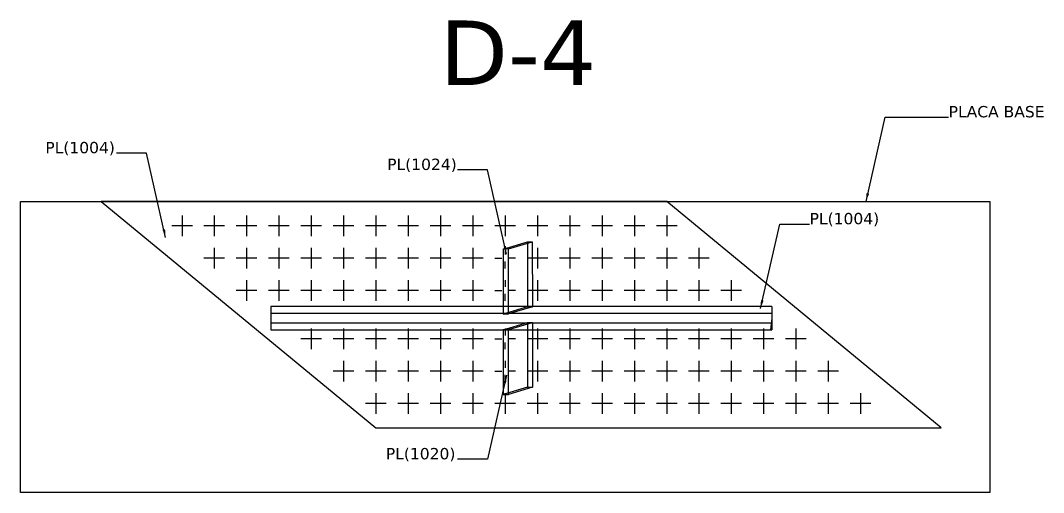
# Model space of a CAD drawing. Header units: millimetres. Extents: x 1541 to 289025, y -12015 to 47026.
# Drawn here: x 122166 to 128499, y 10053 to 12973 of the extents above; entities that cross this region are included whole.
import ezdxf
from ezdxf.enums import TextEntityAlignment as Align

# ---------------------------------------------------------------- set-up
doc = ezdxf.new("R2010")
doc.units = ezdxf.units.MM
doc.header["$LTSCALE"] = 0.1
doc.linetypes.add('DXK_LINE_DOT4', pattern=[0.9408, 0.4704, -0.4704])
doc.layers.get('0').update_dxf_attribs({"color": 255})
for name, color, linetype in [('CONCRETO', 2, 'Continuous'), ('COTAS', 8, 'Continuous'), ('PLATINA', 5, 'Continuous'), ('TEXTO GENERAL', 3, 'Continuous'), ('TEXTO GENRAL', 3, 'Continuous')]:
    doc.layers.add(name, color=color, linetype=linetype)
doc.styles.add('CNI_COTAS', font='romans.shx', dxfattribs={"width": 0.8})
doc.styles.add('TEXTO GENERAL', font='verdana.ttf', dxfattribs={"height": 0.9})
doc.dimstyles.new('1.4', dxfattribs={"dimscale": 0, "dimtxt": 70, "dimasz": 50, "dimexe": 4, "dimexo": 4, "dimgap": 15, "dimtad": 1, "dimdec": 0, "dimzin": 4, "dimdsep": 46, "dimtxsty": 'CNI_COTAS', "dimcen": 0, "dimclrd": 256, "dimclrt": 3, "dimadec": 0, "dimazin": 0, "dimtfac": 1, "dimtdec": 0, "dimtmove": 2, "dimatfit": 0, "dimfxl": 0.05, "dimtolj": 1, "dimtzin": 0, "dimarcsym": 0})

# ---------------------------------------------------------------- blocks, each defined once
blk = doc.blocks.new('Part-25548722-14770 - 14767')
at = {"color": 7, "linetype": 'Continuous'}
for p, q in [((15969.5, 1862.5), (12469.5, 1862.5)), ((12469.5, 1862.5), (14169.5, 462.5)), ((17669.5, 462.5), (15969.5, 1862.5)), ((14169.5, 462.5), (17669.5, 462.5))]:
    blk.add_line(p, q, dxfattribs=at)
blk = doc.blocks.new('A$Cabe98760')
at = {"color": 7, "linetype": 'DXK_LINE_DOT4'}
blk.add_line((126166, 11853.3), (122666, 11853.3), dxfattribs=at)
at = {"color": 3, "linetype": 'Continuous'}
for p, q in [((123166, 11767.3), (123166, 11639.3)), ((123366, 11767.3), (123366, 11639.3)), ((123566, 11767.3), (123566, 11639.3)), ((123766, 11767.3), (123766, 11639.3)), ((123966, 11767.3), (123966, 11639.3)), ((124166, 11767.3), (124166, 11639.3)), ((124366, 11767.3), (124366, 11639.3)), ((124566, 11767.3), (124566, 11639.3)), ((124766, 11767.3), (124766, 11639.3)), ((124966, 11767.3), (124966, 11639.3)), ((125166, 11767.3), (125166, 11639.3)), ((125366, 11767.3), (125366, 11639.3)), ((125566, 11767.3), (125566, 11639.3)), ((125766, 11767.3), (125766, 11639.3)), ((125966, 11767.3), (125966, 11639.3)), ((126166, 11767.3), (126166, 11639.3)), ((123230, 11703.3), (123102, 11703.3)), ((123430, 11703.3), (123302, 11703.3)), ((123630, 11703.3), (123502, 11703.3)), ((123830, 11703.3), (123702, 11703.3)), ((124030, 11703.3), (123902, 11703.3)), ((124230, 11703.3), (124102, 11703.3)), ((124430, 11703.3), (124302, 11703.3)), ((124630, 11703.3), (124502, 11703.3)), ((124830, 11703.3), (124702, 11703.3)), ((125030, 11703.3), (124902, 11703.3)), ((125230, 11703.3), (125102, 11703.3)), ((125430, 11703.3), (125302, 11703.3)), ((125630, 11703.3), (125502, 11703.3)), ((125830, 11703.3), (125702, 11703.3)), ((126030, 11703.3), (125902, 11703.3)), ((126230, 11703.3), (126102, 11703.3)), ((123366, 11567.3), (123366, 11439.3)), ((123566, 11567.3), (123566, 11439.3)), ((123766, 11567.3), (123766, 11439.3)), ((123966, 11567.3), (123966, 11439.3)), ((124166, 11567.3), (124166, 11439.3)), ((124366, 11567.3), (124366, 11439.3)), ((124566, 11567.3), (124566, 11439.3)), ((124766, 11567.3), (124766, 11439.3)), ((124966, 11567.3), (124966, 11439.3)), ((125166, 11567.3), (125166, 11524.7)), ((125366, 11567.3), (125366, 11439.3)), ((125566, 11567.3), (125566, 11439.3)), ((125766, 11567.3), (125766, 11439.3)), ((125966, 11567.3), (125966, 11439.3)), ((126166, 11567.3), (126166, 11439.3)), ((126366, 11567.3), (126366, 11439.3)), ((123430, 11503.3), (123302, 11503.3)), ((123630, 11503.3), (123502, 11503.3)), ((123830, 11503.3), (123702, 11503.3)), ((124030, 11503.3), (123902, 11503.3)), ((124230, 11503.3), (124102, 11503.3)), ((124430, 11503.3), (124302, 11503.3)), ((124630, 11503.3), (124502, 11503.3)), ((124830, 11503.3), (124702, 11503.3)), ((125030, 11503.3), (124902, 11503.3)), ((125102, 11503.3), (125144.7, 11503.3)), ((125166, 11439.3), (125166, 11482)), ((125230, 11503.3), (125187.4, 11503.3)), ((125430, 11503.3), (125302, 11503.3)), ((125630, 11503.3), (125502, 11503.3)), ((125830, 11503.3), (125702, 11503.3)), ((126030, 11503.3), (125902, 11503.3)), ((126230, 11503.3), (126102, 11503.3)), ((126430, 11503.3), (126302, 11503.3)), ((123566, 11367.3), (123566, 11239.3)), ((123766, 11367.3), (123766, 11239.3)), ((123966, 11367.3), (123966, 11239.3)), ((124166, 11367.3), (124166, 11239.3)), ((124366, 11367.3), (124366, 11239.3)), ((124566, 11367.3), (124566, 11239.3)), ((124766, 11367.3), (124766, 11239.3)), ((124966, 11367.3), (124966, 11239.3)), ((125166, 11367.3), (125166, 11324.7)), ((125366, 11367.3), (125366, 11239.3)), ((125566, 11367.3), (125566, 11239.3)), ((125766, 11367.3), (125766, 11239.3)), ((125966, 11367.3), (125966, 11239.3)), ((126166, 11367.3), (126166, 11239.3)), ((126366, 11367.3), (126366, 11239.3)), ((126566, 11367.3), (126566, 11239.3)), ((123630, 11303.3), (123502, 11303.3)), ((123830, 11303.3), (123702, 11303.3)), ((124030, 11303.3), (123902, 11303.3)), ((124230, 11303.3), (124102, 11303.3)), ((124430, 11303.3), (124302, 11303.3)), ((124630, 11303.3), (124502, 11303.3)), ((124830, 11303.3), (124702, 11303.3)), ((125030, 11303.3), (124902, 11303.3)), ((125102, 11303.3), (125144.7, 11303.3)), ((125166, 11239.3), (125166, 11282)), ((125230, 11303.3), (125187.4, 11303.3)), ((125430, 11303.3), (125302, 11303.3)), ((125630, 11303.3), (125502, 11303.3)), ((125830, 11303.3), (125702, 11303.3)), ((126030, 11303.3), (125902, 11303.3)), ((126230, 11303.3), (126102, 11303.3)), ((126430, 11303.3), (126302, 11303.3)), ((126630, 11303.3), (126502, 11303.3)), ((123966, 11067.3), (123966, 10939.3)), ((124166, 11067.3), (124166, 10939.3)), ((124366, 11067.3), (124366, 10939.3)), ((124566, 11067.3), (124566, 10939.3)), ((124766, 11067.3), (124766, 10939.3)), ((124966, 11067.3), (124966, 10939.3)), ((125166, 11067.3), (125166, 11024.7)), ((125366, 11067.3), (125366, 10939.3)), ((125566, 11067.3), (125566, 10939.3)), ((125766, 11067.3), (125766, 10939.3)), ((125966, 11067.3), (125966, 10939.3)), ((126166, 11067.3), (126166, 10939.3)), ((126366, 11067.3), (126366, 10939.3)), ((126566, 11067.3), (126566, 10939.3)), ((126766, 11067.3), (126766, 10939.3)), ((126966, 11067.3), (126966, 10939.3)), ((124030, 11003.3), (123902, 11003.3)), ((124230, 11003.3), (124102, 11003.3)), ((124430, 11003.3), (124302, 11003.3)), ((124630, 11003.3), (124502, 11003.3)), ((124830, 11003.3), (124702, 11003.3)), ((125030, 11003.3), (124902, 11003.3)), ((125102, 11003.3), (125144.7, 11003.3)), ((125166, 10939.3), (125166, 10982)), ((125230, 11003.3), (125187.4, 11003.3)), ((125430, 11003.3), (125302, 11003.3)), ((125630, 11003.3), (125502, 11003.3)), ((125830, 11003.3), (125702, 11003.3)), ((126030, 11003.3), (125902, 11003.3)), ((126230, 11003.3), (126102, 11003.3)), ((126430, 11003.3), (126302, 11003.3)), ((126630, 11003.3), (126502, 11003.3)), ((126830, 11003.3), (126702, 11003.3)), ((127030, 11003.3), (126902, 11003.3)), ((124166, 10867.3), (124166, 10739.3)), ((124366, 10867.3), (124366, 10739.3)), ((124566, 10867.3), (124566, 10739.3)), ((124766, 10867.3), (124766, 10739.3)), ((124966, 10867.3), (124966, 10739.3)), ((125166, 10867.3), (125166, 10824.7)), ((125366, 10867.3), (125366, 10739.3)), ((125566, 10867.3), (125566, 10739.3)), ((125766, 10867.3), (125766, 10739.3)), ((125966, 10867.3), (125966, 10739.3)), ((126166, 10867.3), (126166, 10739.3)), ((126366, 10867.3), (126366, 10739.3)), ((126566, 10867.3), (126566, 10739.3)), ((126766, 10867.3), (126766, 10739.3)), ((126966, 10867.3), (126966, 10739.3)), ((127166, 10867.3), (127166, 10739.3)), ((124230, 10803.3), (124102, 10803.3)), ((124430, 10803.3), (124302, 10803.3)), ((124630, 10803.3), (124502, 10803.3)), ((124830, 10803.3), (124702, 10803.3)), ((125030, 10803.3), (124902, 10803.3)), ((125102, 10803.3), (125144.7, 10803.3)), ((125166, 10739.3), (125166, 10782)), ((125230, 10803.3), (125187.4, 10803.3)), ((125430, 10803.3), (125302, 10803.3)), ((125630, 10803.3), (125502, 10803.3)), ((125830, 10803.3), (125702, 10803.3)), ((126030, 10803.3), (125902, 10803.3)), ((126230, 10803.3), (126102, 10803.3)), ((126430, 10803.3), (126302, 10803.3)), ((126630, 10803.3), (126502, 10803.3)), ((126830, 10803.3), (126702, 10803.3)), ((127030, 10803.3), (126902, 10803.3)), ((127230, 10803.3), (127102, 10803.3)), ((124366, 10667.3), (124366, 10539.3)), ((124566, 10667.3), (124566, 10539.3)), ((124766, 10667.3), (124766, 10539.3)), ((124966, 10667.3), (124966, 10539.3)), ((125166, 10667.3), (125166, 10539.3)), ((125366, 10667.3), (125366, 10539.3)), ((125566, 10667.3), (125566, 10539.3)), ((125766, 10667.3), (125766, 10539.3)), ((125966, 10667.3), (125966, 10539.3)), ((126166, 10667.3), (126166, 10539.3)), ((126366, 10667.3), (126366, 10539.3)), ((126566, 10667.3), (126566, 10539.3)), ((126766, 10667.3), (126766, 10539.3)), ((126966, 10667.3), (126966, 10539.3)), ((127166, 10667.3), (127166, 10539.3)), ((127366, 10667.3), (127366, 10539.3)), ((124430, 10603.3), (124302, 10603.3)), ((124630, 10603.3), (124502, 10603.3)), ((124830, 10603.3), (124702, 10603.3)), ((125030, 10603.3), (124902, 10603.3)), ((125230, 10603.3), (125102, 10603.3)), ((125430, 10603.3), (125302, 10603.3)), ((125630, 10603.3), (125502, 10603.3)), ((125830, 10603.3), (125702, 10603.3)), ((126030, 10603.3), (125902, 10603.3)), ((126230, 10603.3), (126102, 10603.3)), ((126430, 10603.3), (126302, 10603.3)), ((126630, 10603.3), (126502, 10603.3)), ((126830, 10603.3), (126702, 10603.3)), ((127030, 10603.3), (126902, 10603.3)), ((127230, 10603.3), (127102, 10603.3)), ((127430, 10603.3), (127302, 10603.3))]:
    blk.add_line(p, q, dxfattribs=at)
at = {"layer": 'CONCRETO', "color": 2, "linetype": 'Continuous'}
blk.add_lwpolyline([(122166, 11853.3), (128166, 11853.3), (128166, 10053.3), (122166, 10053.3)], close=True, dxfattribs=at)
at = {"layer": 'PLATINA', "linetype": 'Continuous'}
for p, q in [((122666, 11853.3), (124366, 10453.3)), ((127866, 10453.3), (126166, 11853.3)), ((125153.5, 11558.7), (125303.8, 11602.8)), ((125186.9, 11559.6), (125334.4, 11602.8)), ((125303.8, 11602.8), (125334.4, 11602.8)), ((125303.8, 11602.8), (125304.7, 11201.3)), ((125334.4, 11602.8), (125335.3, 11202.6)), ((125186.9, 11559.6), (125153.5, 11558.7)), ((125153.5, 11558.7), (125153.6, 11157.1)), ((125187, 11157.9), (125186.9, 11559.6)), ((125153.6, 11203.2), (123716, 11203.2)), ((123716, 11203.2), (123716, 11160.1)), ((123716, 11160.1), (123716, 11059.8)), ((126816, 11160.1), (123716, 11160.1)), ((123716, 11160.1), (123716, 11059.8)), ((125335.3, 11203.2), (125153.6, 11203.2)), ((125304.7, 11201.3), (125153.6, 11157.1)), ((125153.6, 11157.1), (125187, 11157.9)), ((125335.4, 11201.3), (125187, 11157.9)), ((125304.7, 11201.3), (125335.4, 11201.3)), ((126816, 11203.2), (125335.3, 11203.2)), ((125335.3, 11202.6), (125335.4, 11201.3)), ((126816, 11203.2), (126816, 11160.1)), ((126816, 11160.1), (126816, 11131.7)), ((126816, 11160.1), (126816, 11131.7)), ((123716, 11103.5), (126816, 11103.5)), ((125153.6, 11060.2), (125303.9, 11105.2)), ((125187, 11061.1), (125334.5, 11105.2)), ((125303.9, 11105.2), (125304.7, 10703.9)), ((125303.9, 11105.2), (125334.5, 11105.2)), ((125334.5, 11105.2), (125334.6, 11059.8)), ((126816, 11131.7), (126809.5, 11059.8)), ((126816, 11131.7), (126816, 11060.3)), ((123716, 11059.8), (126809.5, 11059.8)), ((125187, 11061.1), (125153.6, 11060.2)), ((125153.6, 11060.2), (125153.6, 10658.7)), ((125187, 10659.6), (125187, 11061.1)), ((125334.6, 11059.8), (125335.3, 10703.9)), ((126809.5, 11059.8), (126816, 11060.3)), ((125304.7, 10703.9), (125153.6, 10658.7)), ((125335.3, 10703.9), (125187, 10659.6)), ((125304.7, 10703.9), (125335.3, 10703.9)), ((125153.6, 10658.7), (125187, 10659.6)), ((124366, 10453.3), (127866, 10453.3))]:
    blk.add_line(p, q, dxfattribs=at)
blk.add_blockref('Part-25548722-14770 - 14767', (110196.5, 9990.8))
at = {"layer": 'TEXTO GENERAL', "color": 3, "style": 'TEXTO GENERAL'}
for s, p in [('PLACA BASE', (127911.3, 12373.7)), ('PL(1004)', (122319.9, 12151.6)), ('PL(1024)', (124435.9, 12048)), ('PL(1004)', (127050.7, 11712.4)), ('PL(1020)', (124427.7, 10258.7))]:
    blk.add_text(s, height=70, dxfattribs=at).set_placement(p)
at = {"layer": 'TEXTO GENRAL', "color": 3, "style": 'TEXTO GENERAL'}
blk.add_text('D-4', height=400, dxfattribs=at).set_placement((125245.9, 12772.6), align=Align.MIDDLE_CENTER)
at = {"layer": 'COTAS'}
for points in [[(127399.8, 11853.4), (127518.8, 12373.7), (127911.3, 12373.7)], [(123064.5, 11631.3), (122945.5, 12151.6), (122760.2, 12151.6)], [(125175.1, 11527.6), (125056.1, 12048), (124870.8, 12048)], [(126746.4, 11192.1), (126865.4, 11712.4), (127050.7, 11712.4)], [(125175.1, 10779.1), (125056.1, 10258.7), (124870.8, 10258.7)]]:
    blk.add_leader(points, dimstyle='1.4', override={"dimscale": 1, "dimtad": 0}, dxfattribs=at)

msp = doc.modelspace()

# ---------------------------------------------------------------- block references
at = {"layer": 'COTAS'}
msp.add_blockref('A$Cabe98760', (0, 0), dxfattribs=at)

doc.saveas('drawing.dxf')
